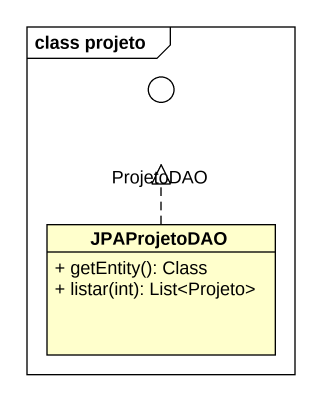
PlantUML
@startuml
mainframe class projeto
allowmixing
hide circle
hide empty members
skinparam classAttributeIconSize 0
() ProjetoDAO <<interface>>
class JPAProjetoDAO {
  + getEntity(): Class
  + listar(int): List<Projeto>
}
JPAProjetoDAO .up.|> ProjetoDAO
@enduml
